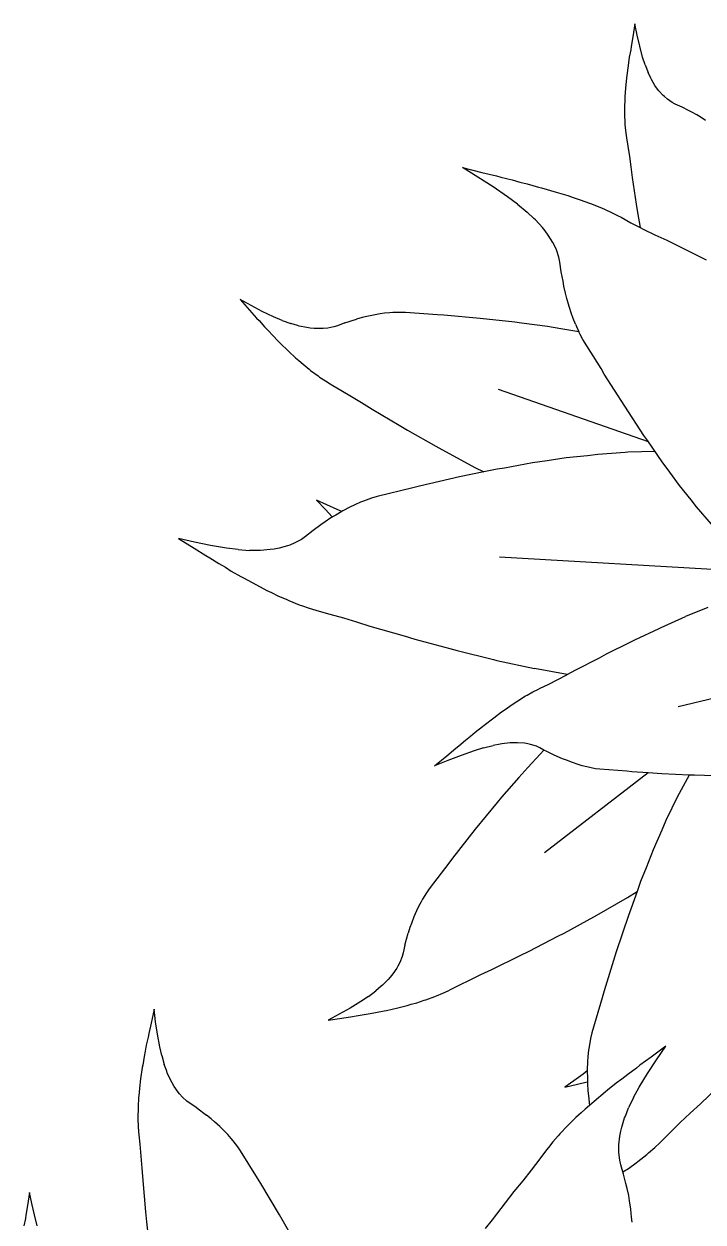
# Model space of a CAD drawing. Header units: metres. Extents: x 244.4 to 340.3, y -4.1 to 64.3.
# Drawn here: x 247.39 to 247.743, y 33.131 to 33.753 of the extents above; entities that cross this region are included whole.
import ezdxf

# ---------------------------------------------------------------- set-up
doc = ezdxf.new("R2010")
doc.units = ezdxf.units.M
doc.layers.add('Edges', color=7, linetype='Continuous')

msp = doc.modelspace()

# ---------------------------------------------------------------- linework, layer by layer
at = {"layer": 'Edges'}
for p, q in [((247.70762, 33.75263), (247.70651, 33.74596)), ((247.7088, 33.74689), (247.70762, 33.75263)), ((247.70651, 33.74596), (247.70558, 33.74088)), ((247.71007, 33.74113), (247.7088, 33.74689)), ((247.70539, 33.73923), (247.70467, 33.73532)), ((247.70558, 33.74088), (247.70539, 33.73923)), ((247.71158, 33.73543), (247.71007, 33.74113)), ((247.70389, 33.72993), (247.70343, 33.72581)), ((247.70434, 33.7325), (247.70389, 33.72993)), ((247.70467, 33.73532), (247.70434, 33.7325)), ((247.71287, 33.7314), (247.71158, 33.73543)), ((247.71287, 33.7314), (247.71443, 33.72742)), ((247.70324, 33.72468), (247.70272, 33.71922)), ((247.70343, 33.72581), (247.70324, 33.72468)), ((247.71582, 33.72451), (247.71443, 33.72742)), ((247.71615, 33.72382), (247.71582, 33.72451)), ((247.71801, 33.72068), (247.71615, 33.72382)), ((247.70272, 33.71922), (247.70236, 33.71481)), ((247.71887, 33.71947), (247.71801, 33.72068)), ((247.72002, 33.71792), (247.71887, 33.71947)), ((247.72219, 33.71553), (247.72002, 33.71792)), ((247.70231, 33.71279), (247.70216, 33.71014)), ((247.70236, 33.71481), (247.70231, 33.71279)), ((247.72289, 33.71489), (247.72219, 33.71553)), ((247.72446, 33.71356), (247.72289, 33.71489)), ((247.72686, 33.71193), (247.72446, 33.71356)), ((247.72854, 33.71104), (247.72686, 33.71193)), ((247.73204, 33.70949), (247.72854, 33.71104)), ((247.70217, 33.70652), (247.70215, 33.70563)), ((247.70215, 33.70563), (247.7023, 33.70136)), ((247.70216, 33.71014), (247.70217, 33.70652)), ((247.7354, 33.70779), (247.73204, 33.70949)), ((247.73721, 33.70688), (247.7354, 33.70779)), ((247.73966, 33.70549), (247.73721, 33.70688)), ((247.74147, 33.70435), (247.73966, 33.70549)), ((247.7023, 33.70136), (247.70239, 33.70048)), ((247.70239, 33.70048), (247.70263, 33.69731)), ((247.74427, 33.70258), (247.74147, 33.70435)), ((247.70263, 33.69731), (247.703, 33.6947)), ((247.703, 33.6947), (247.70316, 33.69345)), ((247.70316, 33.69345), (247.7039, 33.68917)), ((247.7039, 33.68917), (247.70475, 33.68376)), ((247.70475, 33.68376), (247.70548, 33.67848)), ((247.62605, 33.67315), (247.61804, 33.67816)), ((247.61804, 33.67816), (247.62807, 33.67554)), ((247.62807, 33.67554), (247.63565, 33.67374)), ((247.63565, 33.67374), (247.63806, 33.67302)), ((247.70548, 33.67848), (247.70615, 33.673)), ((247.63392, 33.66812), (247.62605, 33.67315)), ((247.6415, 33.66294), (247.63392, 33.66812)), ((247.63806, 33.67302), (247.64381, 33.6717)), ((247.64381, 33.6717), (247.6479, 33.67051)), ((247.6479, 33.67051), (247.65162, 33.66967)), ((247.65162, 33.66967), (247.6575, 33.66798)), ((247.6575, 33.66798), (247.65911, 33.66761)), ((247.65911, 33.66761), (247.66677, 33.66534)), ((247.70615, 33.673), (247.70831, 33.65911)), ((247.64669, 33.65908), (247.6415, 33.66294)), ((247.66677, 33.66534), (247.67284, 33.66352)), ((247.67284, 33.66352), (247.67558, 33.66253)), ((247.67558, 33.66253), (247.67914, 33.6614)), ((247.67914, 33.6614), (247.68395, 33.65958)), ((247.64669, 33.65908), (247.65166, 33.65495)), ((247.65519, 33.65164), (247.65166, 33.65495)), ((247.68395, 33.65958), (247.68511, 33.65918)), ((247.68511, 33.65918), (247.69063, 33.65694)), ((247.69063, 33.65694), (247.69175, 33.65641)), ((247.69175, 33.65641), (247.69572, 33.65466)), ((247.70831, 33.65911), (247.70893, 33.6547)), ((247.70893, 33.6547), (247.71029, 33.647)), ((247.65601, 33.65086), (247.65519, 33.65164)), ((247.65961, 33.64691), (247.65601, 33.65086)), ((247.69572, 33.65466), (247.69893, 33.653)), ((247.69893, 33.653), (247.70045, 33.65226)), ((247.70045, 33.65226), (247.70555, 33.64946)), ((247.70555, 33.64946), (247.71029, 33.647)), ((247.66095, 33.64521), (247.65961, 33.64691)), ((247.6626, 33.643), (247.66095, 33.64521)), ((247.66503, 33.6391), (247.6626, 33.643)), ((247.71029, 33.647), (247.71189, 33.64617)), ((247.71189, 33.64617), (247.71797, 33.64319)), ((247.71797, 33.64319), (247.72417, 33.64033)), ((247.66563, 33.6379), (247.66503, 33.6391)), ((247.66681, 33.63532), (247.66563, 33.6379)), ((247.72417, 33.64033), (247.73969, 33.63254)), ((247.66807, 33.63157), (247.66681, 33.63532)), ((247.66863, 33.62905), (247.66807, 33.63157)), ((247.73969, 33.63254), (247.74453, 33.63024)), ((247.66934, 33.62403), (247.66863, 33.62905)), ((247.67029, 33.61911), (247.66934, 33.62403)), ((247.67075, 33.61649), (247.67029, 33.61911)), ((247.67158, 33.61288), (247.67075, 33.61649)), ((247.67233, 33.61015), (247.67158, 33.61288)), ((247.5083, 33.60644), (247.50261, 33.60955)), ((247.50261, 33.60955), (247.50749, 33.60411)), ((247.51411, 33.60339), (247.5083, 33.60644)), ((247.67344, 33.60602), (247.67233, 33.61015)), ((247.67473, 33.6022), (247.67344, 33.60602)), ((247.50749, 33.60411), (247.51118, 33.5999)), ((247.51118, 33.5999), (247.51245, 33.59862)), ((247.52005, 33.60054), (247.51411, 33.60339)), ((247.52442, 33.59868), (247.52005, 33.60054)), ((247.55707, 33.59744), (247.56305, 33.5994)), ((247.56603, 33.60022), (247.56305, 33.5994)), ((247.56834, 33.60074), (247.56603, 33.60022)), ((247.57191, 33.60154), (247.56834, 33.60074)), ((247.57534, 33.60208), (247.57191, 33.60154)), ((247.57765, 33.60242), (247.57534, 33.60208)), ((247.58044, 33.60269), (247.57765, 33.60242)), ((247.58195, 33.60276), (247.58044, 33.60269)), ((247.58583, 33.6029), (247.58195, 33.60276)), ((247.58848, 33.60282), (247.58583, 33.6029)), ((247.6051, 33.60164), (247.58848, 33.60282)), ((247.60835, 33.60145), (247.6051, 33.60164)), ((247.62731, 33.59976), (247.60835, 33.60145)), ((247.64521, 33.5978), (247.62731, 33.59976)), ((247.67557, 33.5997), (247.67473, 33.6022)), ((247.67674, 33.59676), (247.67557, 33.5997)), ((247.51245, 33.59862), (247.5153, 33.59537)), ((247.5153, 33.59537), (247.51748, 33.59316)), ((247.51748, 33.59316), (247.51938, 33.59104)), ((247.52442, 33.59868), (247.52895, 33.59706)), ((247.53245, 33.59605), (247.52895, 33.59706)), ((247.53329, 33.59581), (247.53245, 33.59605)), ((247.53733, 33.59498), (247.53329, 33.59581)), ((247.53898, 33.59477), (247.53733, 33.59498)), ((247.54115, 33.59454), (247.53898, 33.59477)), ((247.54477, 33.59445), (247.54115, 33.59454)), ((247.54583, 33.59452), (247.54477, 33.59445)), ((247.54811, 33.59474), (247.54583, 33.59452)), ((247.55124, 33.59536), (247.54811, 33.59474)), ((247.55321, 33.59597), (247.55124, 33.59536)), ((247.55707, 33.59744), (247.55321, 33.59597)), ((247.64874, 33.59729), (247.64521, 33.5978)), ((247.66225, 33.59549), (247.64874, 33.59729)), ((247.6692, 33.59431), (247.66225, 33.59549)), ((247.67845, 33.59283), (247.6692, 33.59431)), ((247.67674, 33.59676), (247.67855, 33.59281)), ((247.67855, 33.59281), (247.67845, 33.59283)), ((247.6792, 33.5914), (247.67855, 33.59281)), ((247.51938, 33.59104), (247.5226, 33.58783)), ((247.5226, 33.58783), (247.52345, 33.58691)), ((247.52345, 33.58691), (247.52781, 33.58271)), ((247.68059, 33.5889), (247.6792, 33.5914)), ((247.68999, 33.57373), (247.68059, 33.5889)), ((247.52781, 33.58271), (247.53138, 33.57936)), ((247.53138, 33.57936), (247.53311, 33.57791)), ((247.53311, 33.57791), (247.53531, 33.57595)), ((247.53531, 33.57595), (247.53848, 33.57342)), ((247.53848, 33.57342), (247.53924, 33.57278)), ((247.53924, 33.57278), (247.5431, 33.56989)), ((247.5431, 33.56989), (247.54394, 33.56933)), ((247.54394, 33.56933), (247.5469, 33.56728)), ((247.6917, 33.5708), (247.68999, 33.57373)), ((247.7023, 33.55413), (247.6917, 33.5708)), ((247.5469, 33.56728), (247.54947, 33.56572)), ((247.54947, 33.56572), (247.55069, 33.56495)), ((247.55069, 33.56495), (247.55501, 33.56248)), ((247.55501, 33.56248), (247.56043, 33.55928)), ((247.71459, 33.53571), (247.63674, 33.56282)), ((247.56043, 33.55928), (247.56569, 33.55607)), ((247.56569, 33.55607), (247.57111, 33.55266)), ((247.57111, 33.55266), (247.58516, 33.54438)), ((247.7122, 33.53905), (247.7023, 33.55413)), ((247.58516, 33.54438), (247.5896, 33.54169)), ((247.5896, 33.54169), (247.60426, 33.53341)), ((247.71428, 33.53616), (247.7122, 33.53905)), ((247.60426, 33.53341), (247.60735, 33.53163)), ((247.60735, 33.53163), (247.62296, 33.52325)), ((247.71804, 33.53066), (247.70394, 33.53028)), ((247.72169, 33.52534), (247.71428, 33.53616)), ((247.6545, 33.52474), (247.63993, 33.52209)), ((247.66206, 33.52579), (247.6545, 33.52474)), ((247.67194, 33.52732), (247.66206, 33.52579)), ((247.68296, 33.5285), (247.67194, 33.52732)), ((247.68841, 33.52916), (247.68296, 33.5285)), ((247.70259, 33.53017), (247.68841, 33.52916)), ((247.70394, 33.53028), (247.70259, 33.53017)), ((247.72576, 33.51995), (247.72169, 33.52534)), ((247.62918, 33.52004), (247.61658, 33.51744)), ((247.62296, 33.52325), (247.62442, 33.52245)), ((247.62442, 33.52245), (247.62918, 33.52004)), ((247.63606, 33.52145), (247.62918, 33.52004)), ((247.63993, 33.52209), (247.63606, 33.52145)), ((247.7308, 33.51296), (247.72576, 33.51995)), ((247.59222, 33.51181), (247.57381, 33.50734)), ((247.59576, 33.51274), (247.59222, 33.51181)), ((247.61658, 33.51744), (247.59576, 33.51274)), ((247.73677, 33.50553), (247.7308, 33.51296)), ((247.54759, 33.50298), (247.54228, 33.50546)), ((247.54228, 33.50546), (247.54697, 33.50059)), ((247.57091, 33.50649), (247.56674, 33.50494)), ((247.57381, 33.50734), (247.57091, 33.50649)), ((247.73957, 33.5019), (247.73677, 33.50553)), ((247.54697, 33.50059), (247.5505, 33.49681)), ((247.55298, 33.50057), (247.54759, 33.50298)), ((247.55548, 33.49957), (247.55227, 33.49766)), ((247.55548, 33.49957), (247.55298, 33.50057)), ((247.55601, 33.49989), (247.55548, 33.49957)), ((247.55967, 33.50176), (247.55601, 33.49989)), ((247.56211, 33.50299), (247.55967, 33.50176)), ((247.5651, 33.50432), (247.56211, 33.50299)), ((247.56674, 33.50494), (247.5651, 33.50432)), ((247.74732, 33.49297), (247.73957, 33.5019)), ((247.54671, 33.49415), (247.54455, 33.49258)), ((247.54982, 33.4962), (247.54671, 33.49415)), ((247.55227, 33.49766), (247.54982, 33.4962)), ((247.5505, 33.49681), (247.55063, 33.49669)), ((247.55227, 33.49766), (247.55063, 33.49669)), ((247.5405, 33.48966), (247.53656, 33.4865)), ((247.54455, 33.49258), (247.5405, 33.48966)), ((247.47899, 33.48361), (247.4707, 33.48544)), ((247.4707, 33.48544), (247.47881, 33.48049)), ((247.48729, 33.48189), (247.47899, 33.48361)), ((247.4956, 33.48048), (247.48729, 33.48189)), ((247.52724, 33.48168), (247.52295, 33.48052)), ((247.52846, 33.48213), (247.52724, 33.48168)), ((247.53104, 33.4832), (247.52846, 33.48213)), ((247.53446, 33.48506), (247.53104, 33.4832)), ((247.53656, 33.4865), (247.53446, 33.48506)), ((247.47881, 33.48049), (247.48489, 33.47661)), ((247.48489, 33.47661), (247.48692, 33.47549)), ((247.48692, 33.47549), (247.49157, 33.47251)), ((247.50156, 33.47973), (247.4956, 33.48048)), ((247.50156, 33.47973), (247.50758, 33.47933)), ((247.51213, 33.47932), (247.50758, 33.47933)), ((247.51321, 33.47932), (247.51213, 33.47932)), ((247.51829, 33.47973), (247.51321, 33.47932)), ((247.52033, 33.48004), (247.51829, 33.47973)), ((247.52295, 33.48052), (247.52033, 33.48004)), ((247.77594, 33.46782), (247.63727, 33.47582)), ((247.49157, 33.47251), (247.49503, 33.47058)), ((247.49503, 33.47058), (247.49807, 33.46864)), ((247.49807, 33.46864), (247.50309, 33.46584)), ((247.50309, 33.46584), (247.50443, 33.46501)), ((247.50443, 33.46501), (247.5111, 33.46141)), ((247.5111, 33.46141), (247.51648, 33.45857)), ((247.51648, 33.45857), (247.51902, 33.45741)), ((247.51902, 33.45741), (247.52226, 33.45578)), ((247.52226, 33.45578), (247.52683, 33.45381)), ((247.52683, 33.45381), (247.52792, 33.45329)), ((247.52792, 33.45329), (247.53335, 33.45112)), ((247.53335, 33.45112), (247.5345, 33.45074)), ((247.5345, 33.45074), (247.53855, 33.44928)), ((247.74544, 33.44962), (247.73388, 33.44495)), ((247.53855, 33.44928), (247.542, 33.44828)), ((247.542, 33.44828), (247.54362, 33.44777)), ((247.54362, 33.44777), (247.5493, 33.44628)), ((247.5493, 33.44628), (247.55636, 33.4443)), ((247.55636, 33.4443), (247.56313, 33.44226)), ((247.72124, 33.43938), (247.73388, 33.44495)), ((247.56313, 33.44226), (247.57004, 33.44003)), ((247.57004, 33.44003), (247.58779, 33.43493)), ((247.70757, 33.43292), (247.72011, 33.43882)), ((247.72011, 33.43882), (247.72124, 33.43938)), ((247.58779, 33.43493), (247.59334, 33.43325)), ((247.59334, 33.43325), (247.6115, 33.42839)), ((247.69284, 33.42558), (247.70509, 33.43163)), ((247.70509, 33.43163), (247.70757, 33.43292)), ((247.6115, 33.42839), (247.61528, 33.42731)), ((247.61528, 33.42731), (247.6342, 33.42269)), ((247.68913, 33.42358), (247.69284, 33.42558)), ((247.6342, 33.42269), (247.63595, 33.42223)), ((247.63595, 33.42223), (247.65539, 33.418)), ((247.67696, 33.41734), (247.68913, 33.42358)), ((247.67245, 33.41483), (247.65539, 33.418)), ((247.6625, 33.40976), (247.66754, 33.41225)), ((247.66754, 33.41225), (247.67226, 33.41473)), ((247.67226, 33.41473), (247.67245, 33.41483)), ((247.67245, 33.41483), (247.67696, 33.41734)), ((247.65166, 33.40422), (247.65462, 33.40592)), ((247.65462, 33.40592), (247.65717, 33.40719)), ((247.65717, 33.40719), (247.65835, 33.40781)), ((247.65835, 33.40781), (247.6625, 33.40976)), ((247.77773, 33.40965), (247.72997, 33.39809)), ((247.64263, 33.39853), (247.64602, 33.40073)), ((247.64602, 33.40073), (247.64681, 33.40129)), ((247.64681, 33.40129), (247.65081, 33.40376)), ((247.65081, 33.40376), (247.65166, 33.40422)), ((247.63437, 33.3925), (247.63835, 33.3955)), ((247.63835, 33.3955), (247.64026, 33.39679)), ((247.64026, 33.39679), (247.64263, 33.39853)), ((247.62458, 33.38489), (247.62839, 33.38784)), ((247.62839, 33.38784), (247.62937, 33.38868)), ((247.62937, 33.38868), (247.63437, 33.3925)), ((247.61965, 33.38087), (247.62231, 33.38292)), ((247.62231, 33.38292), (247.62458, 33.38489)), ((247.60989, 33.37265), (247.61456, 33.37663)), ((247.61456, 33.37663), (247.61614, 33.37783)), ((247.61614, 33.37783), (247.61965, 33.38087)), ((247.62415, 33.37532), (247.61733, 33.37292)), ((247.62901, 33.37683), (247.62415, 33.37532)), ((247.62901, 33.37683), (247.63395, 33.37807)), ((247.63769, 33.37877), (247.63395, 33.37807)), ((247.63857, 33.37893), (247.63769, 33.37877)), ((247.64276, 33.37938), (247.63857, 33.37893)), ((247.64446, 33.37944), (247.64276, 33.37938)), ((247.64663, 33.37946), (247.64446, 33.37944)), ((247.65023, 33.37919), (247.64663, 33.37946)), ((247.65128, 33.37902), (247.65023, 33.37919)), ((247.65346, 33.37856), (247.65128, 33.37902)), ((247.65644, 33.37762), (247.65346, 33.37856)), ((247.6583, 33.3768), (247.65644, 33.37762)), ((247.66036, 33.3757), (247.6583, 33.3768)), ((247.66036, 33.3757), (247.65834, 33.37363)), ((247.66181, 33.37492), (247.66036, 33.3757)), ((247.66539, 33.37323), (247.66181, 33.37492)), ((247.60357, 33.36749), (247.60989, 33.37265)), ((247.61047, 33.37026), (247.60357, 33.36749)), ((247.61733, 33.37292), (247.61047, 33.37026)), ((247.65834, 33.37363), (247.65205, 33.36669)), ((247.66726, 33.37231), (247.66539, 33.37323)), ((247.66994, 33.37116), (247.66726, 33.37231)), ((247.67202, 33.37037), (247.66994, 33.37116)), ((247.67517, 33.36915), (247.67202, 33.37037)), ((247.67819, 33.3682), (247.67517, 33.36915)), ((247.65205, 33.36669), (247.64726, 33.36152)), ((247.71442, 33.36382), (247.6607, 33.3223)), ((247.68017, 33.36757), (247.67819, 33.3682)), ((247.68258, 33.36694), (247.68017, 33.36757)), ((247.68714, 33.36601), (247.68258, 33.36694)), ((247.68936, 33.36573), (247.68714, 33.36601)), ((247.70338, 33.36465), (247.68936, 33.36573)), ((247.70604, 33.36437), (247.70338, 33.36465)), ((247.71442, 33.36382), (247.70604, 33.36437)), ((247.72156, 33.36335), (247.71442, 33.36382)), ((247.73567, 33.36264), (247.72156, 33.36335)), ((247.73567, 33.36264), (247.73049, 33.35308)), ((247.73575, 33.36264), (247.73567, 33.36264)), ((247.73855, 33.36261), (247.73575, 33.36264)), ((247.74887, 33.36229), (247.73855, 33.36261)), ((247.64726, 33.36152), (247.63838, 33.35118)), ((247.63838, 33.35118), (247.63602, 33.3485)), ((247.72991, 33.35186), (247.72369, 33.33907)), ((247.73049, 33.35308), (247.72991, 33.35186)), ((247.63602, 33.3485), (247.62461, 33.33458)), ((247.72369, 33.33907), (247.72154, 33.33403)), ((247.62461, 33.33458), (247.61284, 33.31962)), ((247.72154, 33.33403), (247.71706, 33.32389)), ((247.61284, 33.31962), (247.61091, 33.317)), ((247.71706, 33.32389), (247.71343, 33.31457)), ((247.61091, 33.317), (247.60084, 33.30372)), ((247.71343, 33.31457), (247.71056, 33.3075)), ((247.71056, 33.3075), (247.70867, 33.3022)), ((247.59932, 33.30154), (247.59732, 33.29821)), ((247.60084, 33.30372), (247.59932, 33.30154)), ((247.70371, 33.29915), (247.70867, 33.3022)), ((247.70867, 33.3022), (247.70558, 33.29356)), ((247.59526, 33.29442), (247.59428, 33.2923)), ((247.59656, 33.29691), (247.59526, 33.29442)), ((247.59732, 33.29821), (247.59656, 33.29691)), ((247.6878, 33.28993), (247.70371, 33.29915)), ((247.59286, 33.28914), (247.59158, 33.28571)), ((247.59428, 33.2923), (247.59286, 33.28914)), ((247.67078, 33.28065), (247.68632, 33.28915)), ((247.68632, 33.28915), (247.6878, 33.28993)), ((247.70419, 33.28988), (247.69793, 33.271)), ((247.70558, 33.29356), (247.70419, 33.28988)), ((247.59076, 33.28349), (247.58982, 33.28055)), ((247.59158, 33.28571), (247.59076, 33.28349)), ((247.58819, 33.27446), (247.58982, 33.28055)), ((247.65266, 33.27128), (247.6676, 33.27904)), ((247.6676, 33.27904), (247.67078, 33.28065)), ((247.58732, 33.27043), (247.58675, 33.26844)), ((247.58819, 33.27446), (247.58732, 33.27043)), ((247.64799, 33.26902), (247.65266, 33.27128)), ((247.69793, 33.271), (247.69159, 33.25063)), ((247.5845, 33.26345), (247.58398, 33.26253)), ((247.58557, 33.26548), (247.5845, 33.26345)), ((247.58675, 33.26844), (247.58557, 33.26548)), ((247.63337, 33.26178), (247.64799, 33.26902)), ((247.58055, 33.25786), (247.57947, 33.25659)), ((247.58193, 33.25954), (247.58055, 33.25786)), ((247.58398, 33.26253), (247.58193, 33.25954)), ((247.622, 33.25644), (247.62755, 33.2591)), ((247.62755, 33.2591), (247.63337, 33.26178)), ((247.56932, 33.2478), (247.57316, 33.2507)), ((247.57591, 33.25308), (247.57316, 33.2507)), ((247.57657, 33.25366), (247.57591, 33.25308)), ((247.57947, 33.25659), (247.57657, 33.25366)), ((247.6079, 33.24948), (247.61061, 33.25077)), ((247.61061, 33.25077), (247.61192, 33.25138)), ((247.61192, 33.25138), (247.61636, 33.25365)), ((247.61636, 33.25365), (247.622, 33.25644)), ((247.69159, 33.25063), (247.69063, 33.2471)), ((247.56538, 33.24515), (247.55975, 33.24172)), ((247.56932, 33.2478), (247.56538, 33.24515)), ((247.59147, 33.24373), (247.59431, 33.2445)), ((247.59431, 33.2445), (247.59817, 33.24578)), ((247.59817, 33.24578), (247.59912, 33.24606)), ((247.59912, 33.24606), (247.60365, 33.24772)), ((247.60365, 33.24772), (247.60457, 33.24812)), ((247.60457, 33.24812), (247.6079, 33.24948)), ((247.69063, 33.2471), (247.68529, 33.22892)), ((247.45797, 33.2411), (247.45643, 33.23395)), ((247.4588, 33.23466), (247.45797, 33.2411)), ((247.55402, 33.23853), (247.5483, 33.23545)), ((247.55975, 33.24172), (247.55402, 33.23853)), ((247.56284, 33.23773), (247.56711, 33.23834)), ((247.56711, 33.23834), (247.57016, 33.23897)), ((247.57016, 33.23897), (247.57297, 33.2394)), ((247.57297, 33.2394), (247.57742, 33.24034)), ((247.57742, 33.24034), (247.57865, 33.24055)), ((247.57865, 33.24055), (247.58455, 33.24191)), ((247.58455, 33.24191), (247.58931, 33.24307)), ((247.58931, 33.24307), (247.59147, 33.24373)), ((247.45643, 33.23395), (247.45518, 33.22849)), ((247.45973, 33.22817), (247.4588, 33.23466)), ((247.5483, 33.23545), (247.55553, 33.23658)), ((247.55553, 33.23658), (247.56107, 33.23736)), ((247.56107, 33.23736), (247.56284, 33.23773)), ((247.45489, 33.22672), (247.45393, 33.2225)), ((247.45518, 33.22849), (247.45489, 33.22672)), ((247.4609, 33.22168), (247.45973, 33.22817)), ((247.68458, 33.22598), (247.68383, 33.22159)), ((247.68529, 33.22892), (247.68458, 33.22598)), ((247.45342, 33.21944), (247.45281, 33.21666)), ((247.45393, 33.2225), (247.45342, 33.21944)), ((247.46196, 33.21705), (247.4609, 33.22168)), ((247.68356, 33.21986), (247.68321, 33.21661)), ((247.68383, 33.22159), (247.68356, 33.21986)), ((247.72362, 33.22194), (247.71602, 33.21625)), ((247.71886, 33.21492), (247.72362, 33.22194)), ((247.45281, 33.21666), (247.4521, 33.21217)), ((247.46196, 33.21705), (247.4633, 33.21243)), ((247.68305, 33.21388), (247.68284, 33.20977)), ((247.68321, 33.21661), (247.68305, 33.21388)), ((247.71602, 33.21625), (247.71018, 33.21202)), ((247.7142, 33.20784), (247.71886, 33.21492)), ((247.45185, 33.21094), (247.45101, 33.20495)), ((247.4521, 33.21217), (247.45185, 33.21094)), ((247.46454, 33.20901), (247.4633, 33.21243)), ((247.46484, 33.20819), (247.46454, 33.20901)), ((247.46653, 33.20443), (247.46484, 33.20819)), ((247.68074, 33.20749), (247.67596, 33.20403)), ((247.68285, 33.20915), (247.68074, 33.20749)), ((247.68284, 33.20977), (247.68285, 33.20915)), ((247.68285, 33.20915), (247.6829, 33.20542)), ((247.7039, 33.20734), (247.70082, 33.20484)), ((247.70838, 33.21055), (247.7039, 33.20734)), ((247.71018, 33.21202), (247.70838, 33.21055)), ((247.70981, 33.20064), (247.7142, 33.20784)), ((247.45101, 33.20495), (247.45039, 33.20008)), ((247.46733, 33.20297), (247.46653, 33.20443)), ((247.46841, 33.20107), (247.46733, 33.20297)), ((247.47046, 33.19808), (247.46841, 33.20107)), ((247.67596, 33.20403), (247.67116, 33.20067)), ((247.67116, 33.20067), (247.67772, 33.2023)), ((247.67772, 33.2023), (247.68275, 33.20346)), ((247.68275, 33.20346), (247.68293, 33.20352)), ((247.6829, 33.20542), (247.68293, 33.20352)), ((247.68293, 33.20352), (247.68294, 33.20257)), ((247.68294, 33.20257), (247.68316, 33.19885)), ((247.6979, 33.20273), (247.69344, 33.19909)), ((247.70082, 33.20484), (247.6979, 33.20273)), ((247.74169, 33.192), (247.75499, 33.20482)), ((247.44993, 33.1949), (247.44974, 33.19085)), ((247.45023, 33.19784), (247.44993, 33.1949)), ((247.45039, 33.20008), (247.45023, 33.19784)), ((247.47114, 33.19727), (247.47046, 33.19808)), ((247.47266, 33.19555), (247.47114, 33.19727)), ((247.47499, 33.19338), (247.47266, 33.19555)), ((247.68316, 33.19885), (247.68345, 33.1962)), ((247.68345, 33.1962), (247.68395, 33.19123)), ((247.69218, 33.19816), (247.68636, 33.19329)), ((247.69344, 33.19909), (247.69218, 33.19816)), ((247.70691, 33.19538), (247.70431, 33.18993)), ((247.70691, 33.19538), (247.70981, 33.20064)), ((247.44967, 33.18986), (247.44959, 33.18503)), ((247.44974, 33.19085), (247.44967, 33.18986)), ((247.47665, 33.19214), (247.47499, 33.19338)), ((247.4801, 33.18988), (247.47665, 33.19214)), ((247.4801, 33.18988), (247.4852, 33.18618)), ((247.68173, 33.18934), (247.67971, 33.18741)), ((247.68395, 33.19123), (247.68173, 33.18934)), ((247.68636, 33.19329), (247.68395, 33.19123)), ((247.70262, 33.18571), (247.70431, 33.18993)), ((247.73631, 33.18712), (247.74169, 33.192)), ((247.44959, 33.18503), (247.44963, 33.18403)), ((247.44963, 33.18403), (247.44971, 33.18044)), ((247.4876, 33.18425), (247.4852, 33.18618)), ((247.48938, 33.18269), (247.4876, 33.18425)), ((247.49212, 33.18026), (247.48938, 33.18269)), ((247.677, 33.18501), (247.67348, 33.18149)), ((247.67971, 33.18741), (247.677, 33.18501)), ((247.70072, 33.17984), (247.70222, 33.18471)), ((247.70222, 33.18471), (247.70262, 33.18571)), ((247.72592, 33.17716), (247.73116, 33.18228)), ((247.73116, 33.18228), (247.73631, 33.18712)), ((247.44971, 33.18044), (247.44995, 33.17744)), ((247.44995, 33.17744), (247.45004, 33.176)), ((247.45004, 33.176), (247.45057, 33.17104)), ((247.49457, 33.1778), (247.49212, 33.18026)), ((247.49619, 33.17613), (247.49457, 33.1778)), ((247.49805, 33.17402), (247.49619, 33.17613)), ((247.66858, 33.17643), (247.6678, 33.1755)), ((247.6726, 33.18067), (247.66858, 33.17643)), ((247.67348, 33.18149), (247.6726, 33.18067)), ((247.69973, 33.17522), (247.70026, 33.17783)), ((247.70026, 33.17783), (247.70072, 33.17984)), ((247.72179, 33.17299), (247.72592, 33.17716)), ((247.45057, 33.17104), (247.45116, 33.16478)), ((247.499, 33.17285), (247.49805, 33.17402)), ((247.50139, 33.16978), (247.499, 33.17285)), ((247.50288, 33.16759), (247.50139, 33.16978)), ((247.66494, 33.17228), (247.66273, 33.16944)), ((247.6678, 33.1755), (247.66494, 33.17228)), ((247.6992, 33.1695), (247.69922, 33.1708)), ((247.69922, 33.1708), (247.69973, 33.17522)), ((247.71794, 33.16935), (247.72053, 33.17184)), ((247.72053, 33.17184), (247.72179, 33.17299)), ((247.45116, 33.16478), (247.45164, 33.15864)), ((247.51166, 33.15343), (247.50288, 33.16759)), ((247.65818, 33.16339), (247.65373, 33.15757)), ((247.66166, 33.16812), (247.65818, 33.16339)), ((247.66273, 33.16944), (247.66166, 33.16812)), ((247.69924, 33.16671), (247.6992, 33.1695)), ((247.69969, 33.16284), (247.69924, 33.16671)), ((247.70915, 33.16215), (247.71374, 33.16576)), ((247.71374, 33.16576), (247.71465, 33.16657)), ((247.71465, 33.16657), (247.71794, 33.16935)), ((247.45164, 33.15864), (247.45206, 33.15225)), ((247.65373, 33.15757), (247.64933, 33.15203)), ((247.70026, 33.16036), (247.69969, 33.16284)), ((247.70139, 33.15667), (247.70026, 33.16036)), ((247.70139, 33.15667), (247.70417, 33.15849)), ((247.70417, 33.15849), (247.70816, 33.16146)), ((247.70816, 33.16146), (247.70915, 33.16215)), ((247.45206, 33.15225), (247.45359, 33.13601)), ((247.51342, 33.15069), (247.51166, 33.15343)), ((247.64933, 33.15203), (247.64471, 33.14644)), ((247.70173, 33.15553), (247.70139, 33.15667)), ((247.70295, 33.15069), (247.70173, 33.15553)), ((247.39339, 33.14595), (247.39228, 33.13928)), ((247.39456, 33.14021), (247.39339, 33.14595)), ((247.52317, 33.13434), (247.51342, 33.15069)), ((247.64471, 33.14644), (247.6334, 33.13183)), ((247.70362, 33.1481), (247.70295, 33.15069)), ((247.70437, 33.14445), (247.70362, 33.1481)), ((247.39228, 33.13928), (247.39135, 33.1342)), ((247.39584, 33.13445), (247.39456, 33.14021)), ((247.70482, 33.14164), (247.70437, 33.14445)), ((247.70551, 33.13734), (247.70482, 33.14164)), ((247.39116, 33.13256), (247.39044, 33.12865)), ((247.39135, 33.1342), (247.39116, 33.13256)), ((247.39735, 33.12875), (247.39584, 33.13445)), ((247.45359, 33.13601), (247.45402, 33.13084)), ((247.53208, 33.11869), (247.52317, 33.13434)), ((247.70589, 33.13324), (247.70551, 33.13734)), ((247.70614, 33.13052), (247.70589, 33.13324)), ((247.45402, 33.13084), (247.45591, 33.11411)), ((247.6334, 33.13183), (247.62978, 33.12729))]:
    msp.add_line(p, q, dxfattribs=at)

doc.saveas('drawing.dxf')
